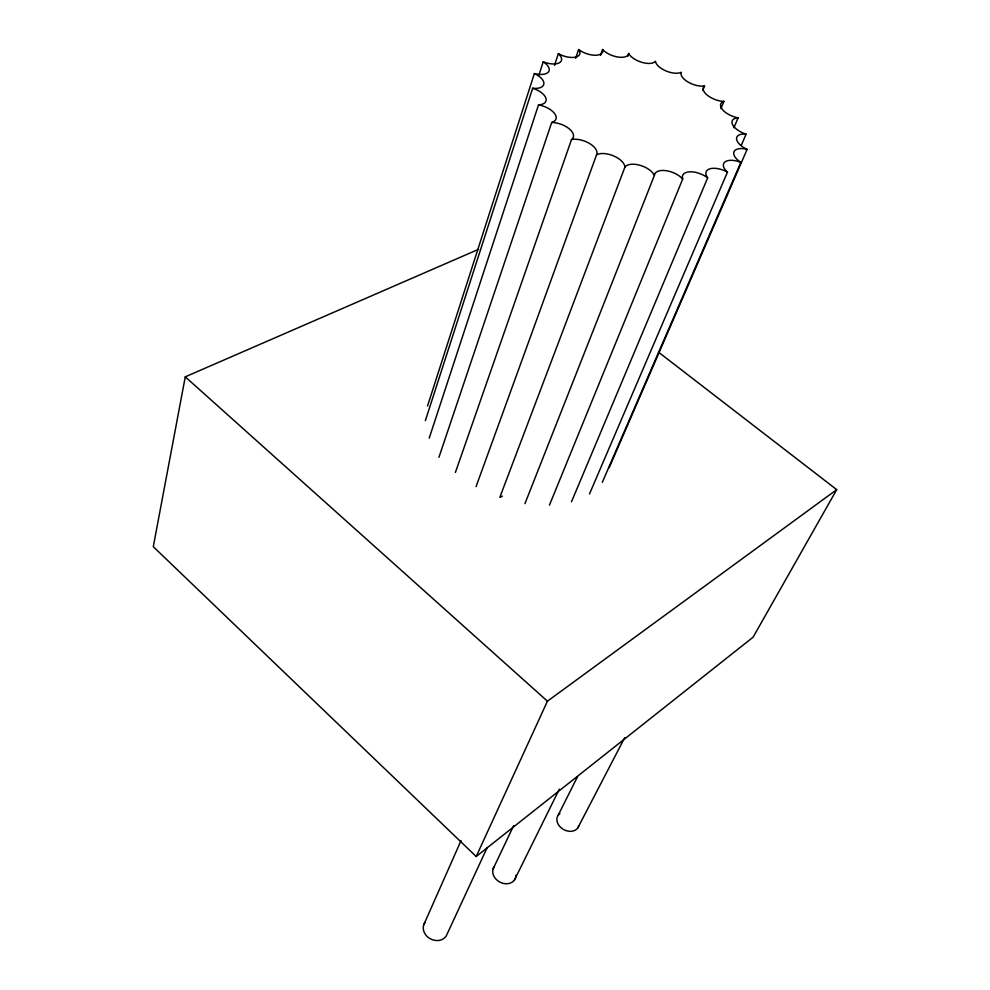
<?xml version="1.0" encoding="UTF-8"?>
<svg xmlns="http://www.w3.org/2000/svg" width="990" height="990" viewBox="0 0 990 990"><rect width="100%" height="100%" fill="white"/><g stroke="black" fill="none" stroke-linecap="round" stroke-linejoin="round"><path stroke-width="1.49" d="M478.615 249.307L185.266 376.831L153.289 546.69L476.202 856.523L753.105 637.176L836.711 489.654L658.511 352.18M427.519 406.024L534.365 73.569A15.456 7.437 18.9 0 0 548.534 71.874A15.456 7.437 18.9 0 0 543.213 61.813A15.258 7.252 19 0 0 559.3 62.816A15.258 7.252 19 0 0 558.36 53.67A15.073 7.079 19.3 0 0 575.264 57.185A15.073 7.079 19.3 0 0 578.618 49.525A14.924 6.955 19.6 0 0 595.262 55.254A14.924 6.955 19.6 0 0 602.576 49.5A14.813 6.856 20 0 0 617.983 57.036A14.813 6.856 20 0 0 628.724 53.522A14.751 6.806 20.4 0 0 642.003 62.37A14.751 6.806 20.4 0 0 655.479 61.269A14.751 6.806 20.8 0 0 665.849 70.884A14.751 6.806 20.8 0 0 681.256 72.295A14.788 6.843 21.3 0 0 688.124 82.083A14.788 6.843 21.3 0 0 704.546 85.932A14.887 6.918 21.7 0 0 707.454 95.312A14.887 6.918 21.7 0 0 723.913 101.401A15.023 7.041 22 0 0 722.626 109.791A15.023 7.041 22 0 0 738.107 117.822L733.912 127.76M425.378 420.639L532.657 88.246A15.667 7.635 18.8 0 0 543.881 83.853A15.667 7.635 18.8 0 0 534.365 73.569M538.931 75.042L543.213 61.813M429.214 438.149L538.498 104.928A15.877 7.846 18.9 0 0 545.861 98.047A15.877 7.846 18.9 0 0 532.657 88.246M554.499 65.402L558.36 53.67M438.929 457.318L551.702 122.463A16.05 8.031 19.1 0 0 554.548 113.479A16.05 8.031 19.1 0 0 538.498 104.928M575.648 58.299L578.618 49.525M600.546 55.341L602.576 49.5M455.4 472.44L571.527 139.528A16.199 8.18 19.5 0 0 569.498 129.059A16.199 8.18 19.5 0 0 551.702 122.463M627.685 56.418L628.724 53.522M476.054 486.635L596.562 154.799A16.298 8.291 19.9 0 0 589.731 143.6A16.298 8.291 19.9 0 0 571.527 139.528M499.839 497.302L624.938 167.062A16.323 8.341 21 0 1 639.812 165.231A16.323 8.341 21 0 1 654.415 175.341A16.261 8.267 21.6 0 1 665.812 170.639A16.261 8.267 21.6 0 1 682.704 179.017A16.149 8.143 22 0 1 689.807 171.815A16.149 8.143 22 0 1 707.652 177.878L571.478 501.819M524.947 503.638L654.415 175.341M702.813 90.226L704.546 85.932M549.438 505.147L682.704 179.017M720.98 108.529L723.913 101.401M589.495 493.973L727.452 172.149A15.803 7.784 22.5 0 1 725.101 161.828A15.803 7.784 22.5 0 1 740.842 162.36L602.304 482.316M741.213 145.493L746.089 134.157A15.197 7.19 22.3 0 1 732.588 124.629A15.197 7.19 22.3 0 1 738.107 117.822M609.135 467.763L747.116 149.366A15.382 7.376 22.5 0 1 736.56 138.885A15.382 7.376 22.5 0 1 746.089 134.157M423.769 924.784L461.055 840.572M476.202 856.523L547.433 701.192L836.711 489.654M487.229 847.502L447.171 933.954A12.598 10.68 27.8 0 1 430.477 938.891A12.598 10.68 27.8 0 1 425.081 922.334M493.107 868.911L513.674 825.611M514.466 880.011L559.35 789.117M558.212 815.166L577.541 776.643M577.801 827.9L624.74 737.624M185.266 376.831L547.433 701.192M515.963 875.111A12.128 9.838 29 0 1 501.373 882.808A12.128 9.838 29 0 1 494.282 866.634M578.804 825.759A11.694 9.071 29.6 0 1 562.728 829.001A11.694 9.071 29.6 0 1 559.907 813.471M500.606 497.265A13.749 9.17 21.2 0 1 502.388 496.101M707.652 177.878A15.989 7.97 22.3 0 1 710.028 168.77A15.989 7.97 22.3 0 1 727.452 172.149M740.842 162.36A15.592 7.574 22.6 0 1 734.073 151.594A15.592 7.574 22.6 0 1 747.116 149.366M596.562 154.799A16.335 8.353 20.5 0 1 613.775 155.987A16.335 8.353 20.5 0 1 624.938 167.062"/></g></svg>
